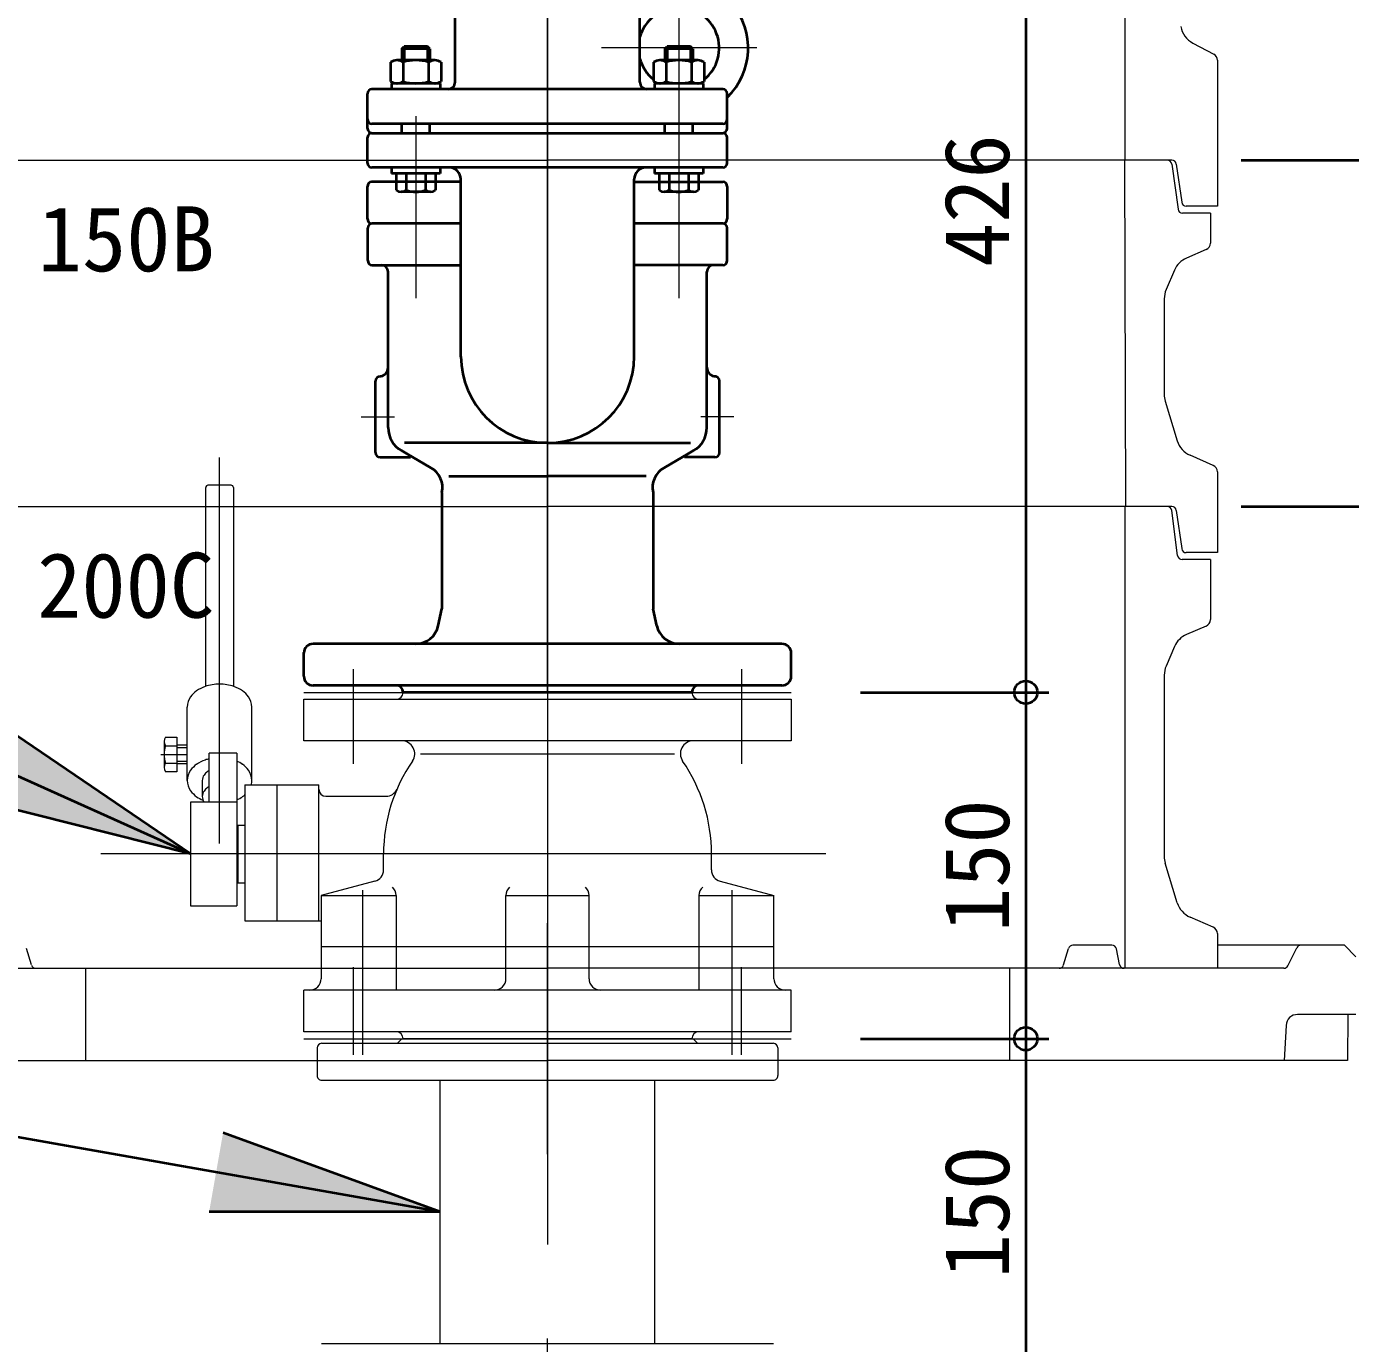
# Model space of a CAD drawing. Units: millimetres at full size, sheet at 1:20. Extents: x -5778 to 5792, y -3160 to 3160.
# Drawn here: x -2380 to -1807, y 57 to 627 of the extents above; entities that cross this region are included whole.
import ezdxf
from ezdxf.enums import TextEntityAlignment as Align

# ---------------------------------------------------------------- set-up
doc = ezdxf.new("R2010")
doc.units = ezdxf.units.MM
doc.header["$LTSCALE"] = 20
doc.header["$PDMODE"] = 32
doc.header["$PDSIZE"] = 10
for name, color, linetype, lineweight in [('0-7_TEMP01', 3, 'Continuous', 18), ('0-9_躯体', 7, 'Continuous', 9), ('0-A_細線', 7, 'Continuous', 9), ('0-B_消火栓', 2, 'Continuous', 40), ('0-E_寸法', 1, 'Continuous', 40), ('1-3_補修弁', 7, 'Continuous', 9)]:
    doc.layers.add(name, color=color, linetype=linetype, lineweight=lineweight)
doc.layers.add('0-F_注釈', color=1, linetype='Continuous')
doc.styles.add('ＭＳ ゴシック', font='')
doc.styles.get('ＭＳ ゴシック').set_extended_font_data('MS Gothic')

msp = doc.modelspace()

# ---------------------------------------------------------------- linework, layer by layer
at = {"layer": '0-7_TEMP01'}
for p, q in [((-2154.82, 795.16), (-2154.82, 525.16)), ((-2154.81, 338.66), (-2154.81, 764.66)), ((-2154.81, 338.66), (-2154.81, 764.66)), ((-2097.97, 651.83), (-2097.97, 509.33)), ((-2064.24, 617.71), (-2131.38, 617.71)), ((-2154.82, 595.16), (-2154.82, 375.16)), ((-2154.81, 595.16), (-2154.81, 245.16)), ((-2211.82, 588.16), (-2211.82, 509.33)), ((-2235.51, 457.97), (-2221.13, 457.97)), ((-2074.12, 457.97), (-2088.49, 457.97)), ((-2154.82, 445.16), (-2154.82, 195.16)), ((-2296.82, 273.22), (-2296.82, 440.4)), ((-2154.81, 352.55), (-2154.81, 168.5)), ((-2238.82, 307.66), (-2238.82, 348.66)), ((-2070.82, 348.66), (-2070.82, 307.66)), ((-2260.32, 338.66), (-2049.32, 338.66)), ((-2322.18, 311.79), (-2310.81, 311.79)), ((-2154.82, 305.16), (-2154.82, 205.16)), ((-2034.32, 268.66), (-2348.21, 268.66)), ((-2234.82, 181.66), (-2234.82, 252.96)), ((-2074.81, 181.66), (-2074.81, 252.96)), ((-2154.82, 138.66), (-2154.82, 238.66)), ((-2238.82, 181.66), (-2238.82, 219.66)), ((-2070.82, 181.66), (-2070.82, 219.66)), ((-2154.82, 199.52), (-2154.82, 99.52)), ((-2260.32, 188.66), (-2049.32, 188.66)), ((-2154.82, -349.84), (-2154.82, 58.81))]:
    msp.add_line(p, q, dxfattribs=at)
at = {"layer": '0-9_躯体'}
for p, q in [((-1904.82, 769.16), (-1904.82, 569.15)), ((-1875.47, 619.84), (-1866.41, 615)), ((-1864.82, 612.36), (-1864.82, 569.15)), ((-2425.08, 569.15), (-2154.82, 569.15)), ((-1884.56, 569.15), (-2154.82, 569.15)), ((-1905.07, 569.15), (-1904.57, 419.16)), ((-1864.82, 569.15), (-1864.82, 549.15)), ((-1884.58, 567.43), (-1881.83, 547.88)), ((-1882.58, 567.43), (-1880.25, 550.88)), ((-1867.82, 546.15), (-1879.85, 546.15)), ((-1864.82, 549.15), (-1878.27, 549.15)), ((-1867.82, 546.15), (-1867.82, 533.13)), ((-1869.64, 530.38), (-1878.14, 526.74)), ((-1883.4, 521.48), (-1887.01, 513.04)), ((-1887.82, 509.11), (-1887.82, 467.64)), ((-1887.39, 464.74), (-1882.16, 447.56)), ((-1866.62, 436.94), (-1876.6, 441.31)), ((-2425.08, 419.16), (-2154.82, 419.16)), ((-1884.56, 419.16), (-2154.82, 419.16)), ((-1904.82, 419.16), (-1904.82, 219.15)), ((-1882.05, 397.9), (-1884.59, 417.42)), ((-1882.58, 417.43), (-1880.25, 400.88)), ((-1867.82, 396.15), (-1880.07, 396.15)), ((-1867.82, 396.15), (-1867.82, 370.13)), ((-1869.64, 367.38), (-1878.14, 363.74)), ((-1883.4, 358.48), (-1887.01, 350.05)), ((-1887.82, 346.11), (-1887.82, 267.64)), ((-1882.16, 247.56), (-1887.39, 264.73)), ((-1866.62, 236.95), (-1876.6, 241.31)), ((-1864.82, 234.2), (-1864.82, 219.15)), ((-2378.24, 220.58), (-2380.39, 227.73)), ((-1931.39, 220.58), (-1929.25, 227.73)), ((-1910.46, 229.16), (-1927.33, 229.16)), ((-1907.14, 220.77), (-1908.5, 227.55)), ((-1829.82, 229.16), (-1864.82, 229.16)), ((-1834.26, 220.27), (-1830.38, 228.05)), ((-1809.82, 229.16), (-1829.82, 229.16)), ((-1804.82, 224.16), (-1809.82, 229.16)), ((-2444.82, 219.15), (-2154.82, 219.15)), ((-2376.33, 219.15), (-2154.82, 219.15)), ((-2354.82, 219.15), (-2354.82, 179.16)), ((-1864.82, 219.15), (-2154.82, 219.15)), ((-1933.31, 219.15), (-2154.82, 219.15)), ((-1954.82, 219.15), (-1954.82, 179.16)), ((-1836.06, 219.15), (-1905.18, 219.15)), ((-1804.82, 199.15), (-1830.07, 199.15)), ((-1808.27, 199.15), (-1808.41, 179.16)), ((-1835.06, 194.41), (-1835.82, 179.16)), ((-2501.23, 179.16), (-2154.82, 179.16)), ((-1808.41, 179.16), (-2154.82, 179.16))]:
    msp.add_line(p, q, dxfattribs=at)
msp.add_lwpolyline([(-1864.82, 434.19), (-1864.82, 399.16), (-1878.27, 399.16)], dxfattribs=at)
for centre, radius, start, end in [((-1870.77, 628.66), 10, 189.462, 241.928), ((-1867.82, 612.36), 3, 0, 61.927), ((-1886.56, 567.15), 2, 7.999, 90), ((-1884.56, 567.15), 2, 7.999, 90), ((-1878.27, 551.15), 2, 187.999, 270), ((-1879.85, 548.15), 2, 187.999, 270), ((-1870.82, 533.13), 3, 293.199, 0), ((-1874.2, 517.54), 10, 113.199, 156.801), ((-1877.82, 509.11), 10, 156.801, 180), ((-1877.82, 467.64), 10, 180, 196.928), ((-1872.6, 450.48), 10, 196.928, 246.371), ((-1867.82, 434.19), 3, 0, 66.371), ((-1886.57, 417.15), 2, 7.431, 90), ((-1884.56, 417.15), 2, 7.999, 90), ((-1880.07, 398.15), 2, 187.431, 270), ((-1878.27, 401.15), 2, 187.999, 270), ((-1870.82, 370.13), 3, 293.199, 0), ((-1874.2, 354.54), 10, 113.199, 156.801), ((-1877.82, 346.11), 10, 156.801, 180), ((-1877.82, 267.64), 10, 180, 196.928), ((-1872.6, 250.47), 10, 196.928, 246.371), ((-1867.82, 234.2), 3, 0, 66.371), ((-1927.33, 227.15), 2, 90, 163.3), ((-1910.46, 227.15), 2, 11.309, 90), ((-1828.59, 227.15), 2, 90, 153.435), ((-2376.33, 221.15), 2, 196.7, 270), ((-1933.31, 221.15), 2, 270, 343.3), ((-1905.18, 221.15), 2, 191.309, 270), ((-1836.06, 221.15), 2, 270, 333.435), ((-1830.07, 194.16), 5, 90, 177.138)]:
    msp.add_arc(centre, radius, start, end, dxfattribs=at)
at = {"layer": '0-A_細線'}
for p, q in [((-2254.6, 184.66), (-2254.6, 172.66)), ((-2252.6, 186.66), (-2057.05, 186.66)), ((-2217.82, 188.66), (-2219.82, 186.66)), ((-2217.82, 188.66), (-2091.82, 188.66)), ((-2091.82, 188.66), (-2089.82, 186.66)), ((-2055.05, 184.66), (-2055.05, 172.66)), ((-2252.6, 170.66), (-2057.05, 170.66)), ((-2201.32, 56.66), (-2201.32, 170.66)), ((-2108.32, 56.66), (-2108.32, 170.66)), ((-2252.6, 56.66), (-2057.05, 56.66))]:
    msp.add_line(p, q, dxfattribs=at)
for centre, start, end in [((-2252.6, 184.66), 90, 179.998), ((-2057.05, 184.66), 0.002, 90), ((-2252.6, 172.66), 179.998, 270), ((-2057.05, 172.66), 270, 0.002)]:
    msp.add_arc(centre, 2, start, end, dxfattribs=at)
at = {"layer": '0-B_消火栓'}
for p, q in [((-2194.81, 602.88), (-2194.81, 660.07)), ((-2114.82, 602.88), (-2114.82, 660.07)), ((-2217.82, 617.38), (-2217.82, 612.38)), ((-2216.82, 618.38), (-2216.82, 612.38)), ((-2206.82, 618.38), (-2216.82, 618.38)), ((-2206.82, 618.38), (-2206.82, 612.38)), ((-2205.82, 617.38), (-2206.82, 618.38)), ((-2205.82, 617.38), (-2205.82, 612.38)), ((-2103.97, 617.38), (-2103.97, 612.38)), ((-2102.98, 618.38), (-2102.98, 612.38)), ((-2092.97, 618.38), (-2102.98, 618.38)), ((-2092.97, 618.38), (-2092.97, 612.38)), ((-2091.97, 617.38), (-2092.97, 618.38)), ((-2091.97, 617.38), (-2091.97, 612.38)), ((-2222.76, 611.58), (-2222.76, 603.17)), ((-2203.6, 612.38), (-2220.03, 612.38)), ((-2217.29, 611.58), (-2217.29, 603.17)), ((-2206.34, 611.58), (-2206.34, 603.17)), ((-2200.86, 611.58), (-2200.86, 603.17)), ((-2108.92, 611.58), (-2108.92, 603.17)), ((-2089.76, 612.38), (-2106.18, 612.38)), ((-2103.45, 611.58), (-2103.45, 603.17)), ((-2092.5, 611.58), (-2092.5, 603.17)), ((-2087.02, 611.58), (-2087.02, 603.17)), ((-2201.32, 602.38), (-2222.32, 602.38)), ((-2222.32, 602.38), (-2222.32, 599.88)), ((-2201.32, 602.38), (-2201.32, 599.88)), ((-2087.47, 602.38), (-2108.47, 602.38)), ((-2108.47, 602.38), (-2108.47, 599.88)), ((-2087.47, 602.38), (-2087.47, 599.88)), ((-2232.82, 582.88), (-2232.82, 597.88)), ((-2078.97, 599.88), (-2230.82, 599.88)), ((-2076.97, 582.88), (-2076.97, 597.88)), ((-2078.97, 584.88), (-2230.82, 584.88)), ((-2217.82, 580.88), (-2217.82, 584.88)), ((-2205.82, 580.88), (-2205.82, 584.88)), ((-2103.97, 580.88), (-2103.97, 584.88)), ((-2091.97, 580.88), (-2091.97, 584.88)), ((-2230.82, 580.88), (-2078.97, 580.88)), ((-2232.82, 567.88), (-2232.82, 578.88)), ((-2076.97, 567.88), (-2076.97, 578.88)), ((-2078.97, 565.88), (-2230.82, 565.88)), ((-2222.32, 565.88), (-2222.32, 563.38)), ((-2201.32, 563.38), (-2222.32, 563.38)), ((-2220.32, 563.38), (-2220.32, 556.17)), ((-2216.07, 563.38), (-2216.07, 556.17)), ((-2207.57, 563.38), (-2207.57, 556.17)), ((-2203.32, 563.38), (-2203.32, 556.17)), ((-2201.32, 565.88), (-2201.32, 563.38)), ((-2108.47, 565.88), (-2108.47, 563.38)), ((-2087.47, 563.38), (-2108.47, 563.38)), ((-2106.47, 563.38), (-2106.47, 556.17)), ((-2102.22, 563.38), (-2102.22, 556.17)), ((-2093.72, 563.38), (-2093.72, 556.17)), ((-2089.47, 563.38), (-2089.47, 556.17)), ((-2087.47, 565.88), (-2087.47, 563.38)), ((-2232.82, 543.71), (-2232.82, 557.7)), ((-2192.31, 559.71), (-2230.82, 559.71)), ((-2192.31, 483.98), (-2192.31, 560.88)), ((-2117.31, 484.15), (-2117.31, 560.88)), ((-2117.31, 559.71), (-2078.97, 559.71)), ((-2076.97, 557.7), (-2076.97, 543.71)), ((-2205.44, 555.38), (-2218.19, 555.38)), ((-2091.6, 555.38), (-2104.35, 555.38)), ((-2232.66, 525.7), (-2232.66, 539.71)), ((-2192.31, 541.7), (-2230.82, 541.7)), ((-2078.97, 541.7), (-2117.31, 541.7)), ((-2076.97, 525.7), (-2076.97, 539.71)), ((-2230.66, 523.71), (-2192.31, 523.71)), ((-2078.97, 523.71), (-2117.31, 523.71)), ((-2223.82, 453.28), (-2223.82, 520.7)), ((-2085.81, 453.28), (-2085.81, 520.7)), ((-2229.32, 442.46), (-2229.32, 473.47)), ((-2081.82, 475.46), (-2082.31, 475.46)), ((-2080.32, 442.46), (-2080.32, 473.47)), ((-2215.88, 442.07), (-2218.08, 443.34)), ((-2154.81, 446.65), (-2216.75, 446.65)), ((-2205.28, 435.94), (-2215.88, 442.07)), ((-2154.81, 446.65), (-2092.88, 446.65)), ((-2104.36, 435.94), (-2093.75, 442.06)), ((-2093.75, 442.06), (-2091.55, 443.34)), ((-2227.32, 440.47), (-2214.18, 440.47)), ((-2082.31, 440.47), (-2095.45, 440.47)), ((-2197.53, 432.29), (-2154.81, 432.29)), ((-2112.11, 432.29), (-2154.81, 432.29)), ((-2200.51, 425.15), (-2200.51, 374.84)), ((-2109.12, 425.15), (-2109.12, 374.84)), ((-2202.1, 367.52), (-2200.51, 374.84)), ((-2107.53, 367.52), (-2109.12, 374.84)), ((-2260.32, 345.66), (-2260.32, 355.87)), ((-2053.32, 359.66), (-2256.32, 359.66)), ((-2049.32, 345.66), (-2049.32, 355.66)), ((-2053.32, 341.66), (-2256.32, 341.66)), ((-2092.31, 338.66), (-2217.31, 338.66))]:
    msp.add_line(p, q, dxfattribs=at)
for points in [[(-2205.82, 617.38), (-2217.82, 617.38), (-2216.82, 618.38)], [(-2091.97, 617.38), (-2103.97, 617.38), (-2102.98, 618.38)]]:
    msp.add_lwpolyline(points, dxfattribs=at)
for centre, radius, start, end in [((-2097.97, 617.71), 30, 314.427, 124.152), ((-2097.97, 617.71), 17.5, 308.734, 164.233), ((-2220.03, 607.29), 5.08, 57.419, 122.581), ((-2211.82, 593.25), 19.14, 73.374, 106.626), ((-2203.6, 607.29), 5.08, 57.419, 122.581), ((-2097.97, 617.71), 17.5, 195.767, 231.265), ((-2106.18, 607.29), 5.08, 57.419, 122.581), ((-2097.97, 593.25), 19.14, 73.374, 106.626), ((-2089.76, 607.29), 5.08, 57.419, 122.581), ((-2220.03, 607.46), 5.08, 237.419, 302.581), ((-2211.82, 621.51), 19.14, 253.374, 286.626), ((-2203.6, 607.46), 5.08, 237.419, 302.581), ((-2197.82, 602.88), 3, 270, 0), ((-2111.82, 602.88), 3, 180, 270), ((-2106.18, 607.46), 5.08, 237.419, 302.581), ((-2097.97, 621.51), 19.14, 253.374, 286.626), ((-2089.76, 607.46), 5.08, 237.419, 302.581), ((-2230.82, 597.88), 2, 90, 180), ((-2078.97, 597.88), 2, 0, 90), ((-2230.82, 586.88), 2, 180, 270), ((-2078.97, 586.88), 2, 270, 0), ((-2230.82, 582.88), 2, 180, 270), ((-2230.82, 578.88), 2, 90, 180), ((-2078.97, 582.88), 2, 270, 0), ((-2078.97, 578.88), 2, 0, 90), ((-2230.82, 567.88), 2, 180, 270), ((-2078.97, 567.88), 2, 270, 0), ((-2197.32, 560.88), 5, 0, 90), ((-2112.31, 560.88), 5, 90, 180), ((-2230.82, 557.7), 2, 90, 180), ((-2218.19, 558.6), 3.22, 228.74, 311.26), ((-2211.82, 567.07), 11.69, 248.679, 291.321), ((-2205.44, 558.6), 3.22, 228.74, 311.26), ((-2104.35, 558.6), 3.22, 228.74, 311.26), ((-2097.97, 567.07), 11.69, 248.679, 291.321), ((-2091.6, 558.6), 3.22, 228.74, 311.26), ((-2078.97, 557.7), 2, 0, 90), ((-2230.82, 543.71), 2, 180, 270), ((-2230.66, 539.71), 2, 90, 180), ((-2078.97, 543.71), 2, 270, 0), ((-2078.97, 539.71), 2, 0, 90), ((-2230.66, 525.7), 2, 180, 270), ((-2226.81, 520.7), 3, 0, 90), ((-2082.82, 520.7), 3, 90, 180), ((-2078.97, 525.7), 2, 270, 0), ((-2154.81, 484.15), 37.5, 180, 0), ((-2227.82, 479.47), 4, 270, 0), ((-2081.82, 479.47), 4, 180, 270), ((-2227.32, 473.47), 2, 90, 180), ((-2082.31, 473.47), 2, 0, 90), ((-2212.31, 453.28), 11.5, 180, 240), ((-2097.32, 453.28), 11.5, 300, 0), ((-2227.32, 442.46), 2, 180, 270), ((-2082.31, 442.46), 2, 270, 0), ((-2210.28, 427.28), 10, 347.697, 60), ((-2099.36, 427.28), 10, 120, 192.303), ((-2211.87, 369.66), 10, 270, 347.697), ((-2097.76, 369.66), 10, 192.303, 270), ((-2256.32, 355.66), 4, 90, 180), ((-2053.32, 355.66), 4, 0, 90), ((-2256.32, 345.66), 4, 180, 270), ((-2053.32, 345.66), 4, 270, 0), ((-2220.32, 338.66), 3, 0, 90), ((-2089.31, 338.66), 3, 90, 180)]:
    msp.add_arc(centre, radius, start, end, dxfattribs=at)
at = {"layer": '0-E_寸法'}
for p, q in [((-1947.74, 764.66), (-1947.74, 338.66)), ((-1854.56, 569.15), (-1634.97, 569.15)), ((-1854.56, 569.15), (-1634.97, 569.15)), ((-1854.56, 419.16), (-1634.97, 419.16)), ((-1854.56, 419.16), (-1634.97, 419.16)), ((-2309.32, 268.66), (-2530.85, 368.25)), ((-2019.32, 338.66), (-1937.74, 338.66)), ((-2019.32, 338.66), (-1937.74, 338.66)), ((-1947.74, 338.66), (-1947.74, 188.66)), ((-2309.32, 268.66), (-2392.02, 324.88)), ((-2309.32, 268.66), (-2406.26, 293.2)), ((-2201.32, 113.66), (-2646, 192.13)), ((-2019.32, 188.66), (-1937.74, 188.66)), ((-2019.32, 188.66), (-1937.74, 188.66)), ((-1947.74, 188.66), (-1947.74, 38.66)), ((-2201.32, 113.66), (-2295.28, 147.88)), ((-2201.32, 113.66), (-2301.32, 113.67))]:
    msp.add_line(p, q, dxfattribs=at)
for p in [(-1947.74, 338.66), (-1947.74, 188.66)]:
    msp.add_point(p, dxfattribs=at)
for points in [[(-2406.26, 293.2), (-2392.02, 324.88), (-2309.32, 268.66)], [(-2301.32, 113.67), (-2295.28, 147.88), (-2201.32, 113.66)]]:
    msp.add_solid(points, dxfattribs=at)
at = {"layer": '1-3_補修弁'}
for p, q in [((-2302.82, 427.32), (-2302.82, 341.24)), ((-2291.82, 428.32), (-2301.81, 428.32)), ((-2290.82, 427.32), (-2290.82, 341.24)), ((-2217.31, 338.66), (-2092.31, 338.66)), ((-2217.31, 338.66), (-2092.31, 338.66)), ((-2260.32, 335.66), (-2049.32, 335.66)), ((-2260.32, 317.66), (-2260.32, 335.66)), ((-2049.32, 335.66), (-2049.32, 317.66)), ((-2310.81, 300.48), (-2310.81, 332.3)), ((-2282.82, 300.48), (-2282.82, 332.3)), ((-2320.82, 317.41), (-2320.82, 306.18)), ((-2320.23, 315.55), (-2315.32, 315.55)), ((-2320.22, 319.3), (-2315.32, 319.3)), ((-2315.32, 319.3), (-2315.32, 304.28)), ((-2310.81, 315.79), (-2315.32, 315.79)), ((-2049.32, 317.66), (-2260.32, 317.66)), ((-2315.32, 314.79), (-2310.81, 314.79)), ((-2289.31, 312.32), (-2301.32, 312.32)), ((-2301.32, 291.16), (-2301.32, 312.32)), ((-2289.31, 312.32), (-2289.31, 246.16)), ((-2209.82, 312.08), (-2099.81, 312.08)), ((-2320.23, 308.04), (-2315.32, 308.04)), ((-2315.32, 304.28), (-2320.22, 304.28)), ((-2315.32, 308.79), (-2310.81, 308.79)), ((-2315.32, 307.79), (-2310.81, 307.79)), ((-2304.32, 300.48), (-2304.32, 293.56)), ((-2285.81, 298.66), (-2285.81, 239.66)), ((-2285.81, 298.66), (-2253.82, 298.66)), ((-2271.82, 239.66), (-2271.82, 298.66)), ((-2253.82, 239.66), (-2253.82, 298.66)), ((-2250.82, 293.66), (-2224.64, 293.66)), ((-2289.31, 291.16), (-2309.32, 291.16)), ((-2309.32, 291.16), (-2309.32, 246.16)), ((-2288.82, 281.16), (-2288.82, 256.16)), ((-2225.82, 261.73), (-2225.82, 268.66)), ((-2083.82, 261.73), (-2083.82, 268.66)), ((-2288.82, 256.16), (-2289.31, 256.66)), ((-2288.82, 256.16), (-2285.81, 256.16)), ((-2080.11, 256.9), (-2056.82, 250.66)), ((-2252.82, 250.66), (-2252.82, 214.66)), ((-2220.39, 250.66), (-2220.39, 209.66)), ((-2172.82, 250.66), (-2136.82, 250.66)), ((-2172.82, 214.66), (-2172.82, 250.66)), ((-2136.82, 214.66), (-2136.82, 250.66)), ((-2089.25, 250.66), (-2056.82, 250.66)), ((-2089.25, 250.66), (-2089.25, 209.66)), ((-2056.82, 214.66), (-2056.82, 250.66)), ((-2309.32, 246.16), (-2289.31, 246.16)), ((-2285.81, 239.66), (-2252.82, 239.66)), ((-2252.82, 228.66), (-2056.82, 228.66)), ((-2049.32, 209.66), (-2260.32, 209.66)), ((-2260.32, 191.66), (-2260.32, 209.66)), ((-2049.32, 191.66), (-2049.32, 209.66)), ((-2049.32, 191.66), (-2260.32, 191.66)), ((-2092.31, 188.66), (-2217.31, 188.66)), ((-2092.31, 188.66), (-2217.31, 188.66)), ((-2092.31, 188.66), (-2217.31, 188.66))]:
    msp.add_line(p, q, dxfattribs=at)
for points in [[(-2289.31, 280.66), (-2288.82, 281.16), (-2285.81, 281.16)], [(-2229.52, 256.9), (-2252.82, 250.66), (-2220.39, 250.66)]]:
    msp.add_lwpolyline(points, dxfattribs=at)
for centre, radius, start, end in [((-2301.81, 427.32), 1, 90, 180), ((-2291.82, 427.32), 1, 0, 90), ((-2300.51, 330.35), 10.9, 124.74802, 144.15639), ((-2298.19, 327.05), 14.93, 109.14368, 124.86797), ((-2296.88, 323.3), 18.91, 89.81124, 109.14224), ((-2296.76, 323.3), 18.91, 70.85776, 90.18876), ((-2295.45, 327.05), 14.93, 55.13202, 70.85631), ((-2293.13, 330.35), 10.9, 35.84362, 55.25199), ((-2220.32, 338.66), 3, 270, 0), ((-2089.31, 338.66), 3, 180, 270), ((-2303.17, 332.21), 7.64, 143.77012, 179.30663), ((-2290.47, 332.21), 7.64, 0.69336, 36.22987), ((-2317.53, 317.41), 3.29, 144.992, 214.565), ((-2308.39, 311.79), 12.42, 162.412, 197.588), ((-2217.89, 312.08), 5.58, 325.458, 90), ((-2091.74, 312.08), 5.58, 90, 214.542), ((-2299.39, 300.11), 9.94, 101.14177, 111.74812), ((-2317.53, 306.18), 3.29, 145.435, 215.008), ((-2303.17, 300.38), 7.64, 143.77012, 179.30663), ((-2300.51, 298.53), 10.9, 124.74802, 144.15639), ((-2298.19, 295.23), 14.93, 109.14368, 124.86797), ((-2298.8, 299.43), 5.84, 124.74801, 144.15638), ((-2298.88, 299.85), 5.45, 116.55794, 126.4811), ((-2293.04, 299.47), 10.08, 52.6097, 68.33399), ((-2293.13, 298.53), 10.9, 35.84362, 55.25199), ((-2290.47, 300.38), 7.64, 0.69336, 36.22987), ((-2154.81, 268.66), 71, 145.458, 180), ((-2154.81, 268.66), 71, 0, 34.542), ((-2303.17, 300.57), 7.64, 180.69337, 216.22988), ((-2300.22, 300.43), 4.09, 143.77013, 179.30664), ((-2289.92, 300.48), 7.11, 345.10917, 359.95273), ((-2300.51, 302.43), 10.9, 215.84362, 235.25199), ((-2299.89, 302.65), 11.45, 233.33204, 249.05633), ((-2300.22, 293.5), 4.09, 143.77014, 179.30665), ((-2300.22, 293.6), 4.09, 180.69336, 216.22987), ((-2298.8, 292.51), 5.84, 124.74799, 144.15636), ((-2298.88, 292.93), 5.45, 116.55799, 126.48115), ((-2295.12, 305.17), 14.29, 293.98821, 305.06814), ((-2288.93, 297.14), 4.17, 298.82431, 318.23267), ((-2250.82, 296.66), 3, 180, 270), ((-2224.64, 298.66), 5, 270, 336.75), ((-2303.43, 291.22), 0.095, 205.75101, 225.15938), ((-2230.82, 261.73), 5, 285, 0), ((-2078.82, 261.73), 5, 180, 255), ((-2225.39, 250.66), 5, 0, 47.288), ((-2167.82, 250.66), 5, 132.712, 180), ((-2141.82, 250.66), 5, 0, 47.288), ((-2084.25, 250.66), 5, 132.712, 180), ((-2257.82, 214.66), 5, 270, 0), ((-2177.82, 214.66), 5, 270, 0), ((-2131.82, 214.66), 5, 180, 270), ((-2051.81, 214.66), 5, 180, 270), ((-2220.32, 188.66), 3, 0, 90), ((-2089.31, 188.66), 3, 90, 180)]:
    msp.add_arc(centre, radius, start, end, dxfattribs=at)

# ---------------------------------------------------------------- texts
at = {"layer": '0-E_寸法', "style": 'ＭＳ ゴシック'}
for s, p in [('426', (-1946.52, 522.86)), ('150', (-1946.52, 234.86)), ('150', (-1946.52, 84.86))]:
    msp.add_text(s, height=28.15, rotation=90, dxfattribs=at).set_placement(p, align=Align.BOTTOM_LEFT)
at = {"layer": '0-F_注釈', "style": 'ＭＳ ゴシック'}
for s, p in [('150B', (-2375.51, 512.53)), ('200C', (-2375.77, 362.53))]:
    msp.add_text(s, height=28.15, dxfattribs=at).set_placement(p, align=Align.BOTTOM_LEFT)

doc.saveas('drawing.dxf')
